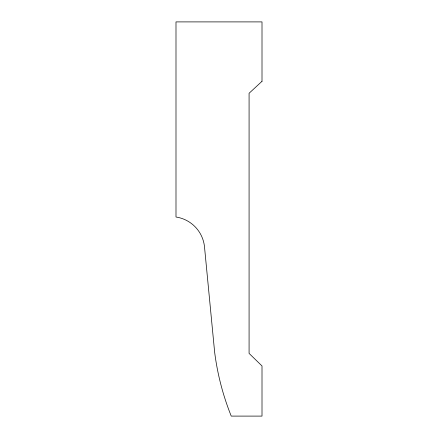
<?xml version="1.0" encoding="UTF-8"?>
<svg xmlns="http://www.w3.org/2000/svg" width="438" height="438" viewBox="0 0 438 438"><rect width="100%" height="100%" fill="white"/><g stroke="black" fill="none" stroke-linecap="round" stroke-linejoin="round"><path stroke-width="0.66" d="M262.006 81.304L249.08 93.278L249.08 353.4L262.006 365.954L262.006 416.1L231.242 416.1A258.415 258.415 0 0 1 214.62 351.966L204.568 247.53A33.622 33.622 0 0 0 175.994 217.018L175.994 21.9L262.006 21.9L262.006 81.304"/></g></svg>
